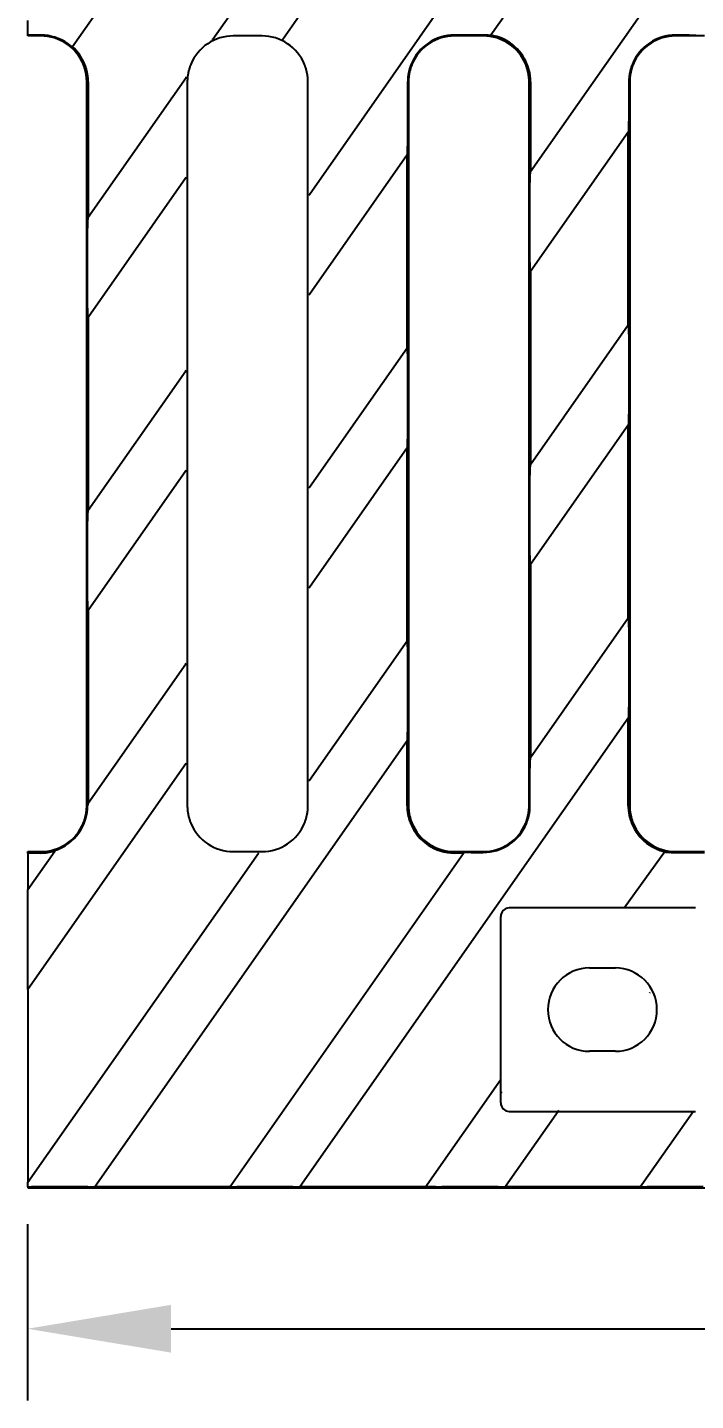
# Model space of a CAD drawing. Header units: millimetres. Extents: x 29006 to 29645, y 5570 to 5801.
# Drawn here: x 29502.1 to 29513.72, y 5716.48 to 5740.38 of the extents above; entities that cross this region are included whole.
import ezdxf

# ---------------------------------------------------------------- set-up
doc = ezdxf.new("R2010")
doc.units = ezdxf.units.MM
doc.styles.add('GOST-2.304_Type-B_italic', font='')
doc.styles.get('GOST-2.304_Type-B_italic').set_extended_font_data('GOST Common', italic=True)
doc.dimstyles.new('ISO-25', dxfattribs={"dimtxt": 2.5, "dimasz": 2.5, "dimexe": 1.25, "dimexo": 0.625, "dimtad": 1, "dimtoh": 1, "dimtxsty": 'GOST-2.304_Type-B_italic', "dimcen": 2.5, "dimadec": 0, "dimazin": 0, "dimtfac": 1, "dimtmove": 0, "dimatfit": 3, "dimfxl": 1, "dimarcsym": 0})

# ---------------------------------------------------------------- blocks, each defined once
blk = doc.blocks.new('*D20')
at = {"color": 0, "lineweight": -2, "transparency": 16777216}
for p, q in [((29502.096, 5719.552), (29502.096, 5716.482)), ((29552.103, 5719.562), (29552.103, 5716.482)), ((29504.596, 5717.732), (29549.603, 5717.732))]:
    blk.add_line(p, q, dxfattribs=at)
at = {"color": 0, "transparency": 16777216}
for points in [[(29504.596, 5718.149), (29504.596, 5717.316), (29502.096, 5717.732)], [(29549.603, 5718.149), (29549.603, 5717.316), (29552.103, 5717.732)]]:
    blk.add_solid(points, dxfattribs=at)
at = {"layer": 'Defpoints', "color": 0, "transparency": 16777216}
for p in [(29502.096, 5720.177), (29552.103, 5720.187), (29552.103, 5717.732)]:
    blk.add_point(p, dxfattribs=at)
at = {"color": 0, "transparency": 16777216, "insert": (29527.099, 5719.607), "char_height": 2.5, "attachment_point": 5, "style": 'GOST-2.304_Type-B_italic'}
blk.add_mtext('500', dxfattribs=at)

msp = doc.modelspace()

# ---------------------------------------------------------------- linework, layer by layer
at = {"color": 0}
for p, q in [((29512.553, 5743.663), (29510.163, 5740.25)), ((29508.703, 5743.264), (29506.541, 5740.177)), ((29504.853, 5742.866), (29502.88, 5740.048)), ((29505.323, 5740.181), (29506.517, 5741.885)), ((29507.002, 5737.479), (29510.037, 5741.812)), ((29510.852, 5737.877), (29513.608, 5741.812)), ((29502.103, 5740.251), (29502.103, 5740.507)), ((29502.328, 5740.251), (29502.103, 5740.251)), ((29502.103, 5740.237), (29502.103, 5740.251)), ((29502.328, 5740.237), (29502.103, 5740.237)), ((29506.178, 5740.237), (29505.678, 5740.237)), ((29510.028, 5740.251), (29509.528, 5740.251)), ((29510.028, 5740.237), (29509.528, 5740.237)), ((29510.163, 5740.25), (29510.159, 5740.243)), ((29513.613, 5740.251), (29513.378, 5740.251)), ((29513.878, 5740.237), (29513.378, 5740.237)), ((29502.88, 5740.048), (29502.876, 5740.043)), ((29505.315, 5740.169), (29505.323, 5740.181)), ((29506.541, 5740.177), (29506.537, 5740.171)), ((29503.152, 5737.08), (29504.857, 5739.515)), ((29504.857, 5739.515), (29504.865, 5739.526)), ((29503.128, 5726.837), (29503.128, 5739.437)), ((29503.152, 5739.437), (29503.152, 5737.08)), ((29504.878, 5739.437), (29504.878, 5726.837)), ((29506.978, 5726.837), (29506.978, 5739.437)), ((29508.713, 5739.437), (29508.713, 5738.354)), ((29508.728, 5739.437), (29508.728, 5726.837)), ((29510.828, 5726.837), (29510.828, 5739.437)), ((29510.852, 5739.437), (29510.852, 5737.877)), ((29512.563, 5739.437), (29512.563, 5738.752)), ((29512.578, 5739.437), (29512.578, 5726.837)), ((29512.553, 5738.563), (29510.852, 5736.134)), ((29512.56, 5738.573), (29512.553, 5738.563)), ((29512.553, 5735.206), (29512.553, 5738.563)), ((29508.703, 5738.164), (29507.002, 5735.735)), ((29508.71, 5738.174), (29508.703, 5738.164)), ((29508.703, 5734.808), (29508.703, 5738.164)), ((29510.845, 5737.867), (29510.852, 5737.877)), ((29504.853, 5737.766), (29503.152, 5735.337)), ((29504.86, 5737.776), (29504.853, 5737.766)), ((29510.842, 5736.293), (29510.842, 5737.688)), ((29506.995, 5737.469), (29507.002, 5737.479)), ((29503.142, 5735.496), (29503.142, 5736.891)), ((29503.145, 5737.07), (29503.152, 5737.08)), ((29510.852, 5736.134), (29510.845, 5736.124)), ((29510.852, 5736.134), (29510.852, 5732.777)), ((29507.002, 5735.735), (29506.995, 5735.725)), ((29503.152, 5735.337), (29503.145, 5735.327)), ((29503.152, 5735.337), (29503.152, 5731.98)), ((29512.553, 5735.206), (29512.56, 5735.216)), ((29510.852, 5732.777), (29512.553, 5735.206)), ((29512.563, 5735.047), (29512.563, 5733.652)), ((29507.002, 5732.379), (29508.703, 5734.808)), ((29508.703, 5734.808), (29508.71, 5734.818)), ((29508.713, 5734.648), (29508.713, 5733.254)), ((29503.152, 5731.98), (29504.853, 5734.409)), ((29504.853, 5734.409), (29504.86, 5734.419)), ((29512.553, 5733.463), (29510.852, 5731.034)), ((29512.56, 5733.473), (29512.553, 5733.463)), ((29512.553, 5730.106), (29512.553, 5733.463)), ((29508.703, 5733.064), (29507.002, 5730.635)), ((29508.71, 5733.074), (29508.703, 5733.064)), ((29508.703, 5729.708), (29508.703, 5733.064)), ((29504.853, 5732.666), (29503.152, 5730.237)), ((29504.86, 5732.676), (29504.853, 5732.666)), ((29510.842, 5731.193), (29510.842, 5732.588)), ((29510.845, 5732.767), (29510.852, 5732.777)), ((29506.995, 5732.369), (29507.002, 5732.379)), ((29503.145, 5731.97), (29503.152, 5731.98)), ((29503.142, 5730.396), (29503.142, 5731.791)), ((29510.852, 5731.034), (29510.845, 5731.024)), ((29510.852, 5731.034), (29510.852, 5727.677)), ((29507.002, 5730.635), (29506.995, 5730.625)), ((29503.152, 5730.237), (29503.145, 5730.227)), ((29503.152, 5730.237), (29503.152, 5726.881)), ((29510.852, 5727.677), (29512.553, 5730.106)), ((29512.553, 5730.106), (29512.56, 5730.116)), ((29508.703, 5729.708), (29508.71, 5729.718)), ((29512.563, 5729.947), (29512.563, 5728.552)), ((29507.002, 5727.279), (29508.703, 5729.708)), ((29508.713, 5729.548), (29508.713, 5728.154)), ((29503.152, 5726.881), (29504.853, 5729.309)), ((29504.853, 5729.309), (29504.86, 5729.319)), ((29512.553, 5728.363), (29506.845, 5720.211)), ((29512.56, 5728.373), (29512.553, 5728.363)), ((29512.553, 5726.837), (29512.553, 5728.363)), ((29508.703, 5727.964), (29503.274, 5720.211)), ((29508.71, 5727.974), (29508.703, 5727.964)), ((29508.703, 5726.837), (29508.703, 5727.964)), ((29504.853, 5727.566), (29502.103, 5723.638)), ((29504.86, 5727.576), (29504.853, 5727.566)), ((29510.845, 5727.667), (29510.852, 5727.677)), ((29510.842, 5726.837), (29510.842, 5727.488)), ((29506.995, 5727.269), (29507.002, 5727.279)), ((29503.145, 5726.871), (29503.152, 5726.881)), ((29502.103, 5725.381), (29502.57, 5726.048)), ((29502.103, 5726.012), (29502.103, 5726.037)), ((29502.103, 5726.037), (29502.328, 5726.037)), ((29502.103, 5726.012), (29502.103, 5725.381)), ((29502.103, 5720.282), (29506.115, 5726.012)), ((29502.328, 5726.012), (29502.103, 5726.012)), ((29502.57, 5726.048), (29502.576, 5726.058)), ((29505.624, 5720.211), (29509.686, 5726.012)), ((29505.678, 5726.037), (29506.178, 5726.037)), ((29506.115, 5726.012), (29506.12, 5726.019)), ((29509.528, 5726.037), (29510.028, 5726.037)), ((29509.686, 5726.012), (29509.528, 5726.012)), ((29509.686, 5726.012), (29509.691, 5726.019)), ((29509.816, 5726.023), (29510.028, 5726.023)), ((29512.484, 5725.057), (29513.203, 5726.056)), ((29513.263, 5726.02), (29513.267, 5726.027)), ((29513.378, 5726.037), (29513.878, 5726.037)), ((29513.387, 5726.023), (29513.878, 5726.023)), ((29502.103, 5725.207), (29502.103, 5725.381)), ((29502.103, 5723.812), (29502.103, 5725.207)), ((29511.159, 5725.057), (29510.481, 5725.057)), ((29513.724, 5725.057), (29511.159, 5725.057)), ((29510.332, 5724.908), (29510.332, 5722.133)), ((29511.878, 5724.012), (29512.328, 5724.012)), ((29511.878, 5724.012), (29512.328, 5724.012)), ((29502.103, 5723.638), (29502.103, 5723.812)), ((29502.103, 5723.638), (29502.103, 5720.282)), ((29512.927, 5723.584), (29512.92, 5723.574)), ((29512.328, 5722.562), (29511.878, 5722.562)), ((29512.328, 5722.562), (29511.878, 5722.562)), ((29509.013, 5720.187), (29510.332, 5722.066)), ((29510.332, 5722.133), (29510.332, 5721.665)), ((29510.332, 5721.835), (29510.35, 5721.86)), ((29511.33, 5721.516), (29510.416, 5720.211)), ((29510.481, 5721.516), (29513.471, 5721.516)), ((29511.342, 5721.533), (29511.33, 5721.516)), ((29512.749, 5720.187), (29513.68, 5721.516)), ((29513.471, 5721.516), (29513.724, 5721.516)), ((29502.103, 5720.201), (29502.103, 5720.282)), ((29502.103, 5720.201), (29502.103, 5720.187)), ((29502.103, 5720.187), (29552.103, 5720.187)), ((29503.145, 5720.201), (29502.168, 5720.201)), ((29503.274, 5720.211), (29503.269, 5720.204)), ((29503.274, 5720.211), (29505.624, 5720.211)), ((29505.619, 5720.204), (29505.624, 5720.211)), ((29506.716, 5720.201), (29505.739, 5720.201)), ((29506.845, 5720.211), (29506.84, 5720.204)), ((29506.845, 5720.211), (29509.195, 5720.211)), ((29509.19, 5720.204), (29509.195, 5720.211)), ((29510.287, 5720.201), (29509.31, 5720.201)), ((29510.416, 5720.211), (29510.411, 5720.204)), ((29510.416, 5720.211), (29512.766, 5720.211)), ((29512.761, 5720.204), (29512.766, 5720.211)), ((29513.858, 5720.201), (29512.881, 5720.201))]:
    msp.add_line(p, q, dxfattribs=at)
at = {"color": 0, "flags": 128}
for points in [[(29510.159, 5740.243), (29510.158, 5740.243), (29510.157, 5740.243), (29510.156, 5740.243), (29510.154, 5740.243), (29510.151, 5740.243), (29510.148, 5740.244), (29510.145, 5740.244), (29510.141, 5740.244), (29510.136, 5740.245), (29510.132, 5740.245), (29510.127, 5740.246), (29510.122, 5740.246), (29510.116, 5740.247), (29510.11, 5740.247), (29510.104, 5740.248), (29510.097, 5740.248), (29510.091, 5740.248), (29510.084, 5740.249), (29510.077, 5740.249), (29510.07, 5740.25), (29510.063, 5740.25), (29510.056, 5740.25), (29510.049, 5740.25), (29510.042, 5740.25)], [(29502.876, 5740.043), (29502.876, 5740.043), (29502.875, 5740.043), (29502.874, 5740.043), (29502.873, 5740.044), (29502.872, 5740.045), (29502.87, 5740.047), (29502.868, 5740.048), (29502.865, 5740.05), (29502.862, 5740.052), (29502.859, 5740.055), (29502.856, 5740.057), (29502.853, 5740.06), (29502.849, 5740.063), (29502.845, 5740.066), (29502.841, 5740.069), (29502.836, 5740.073), (29502.832, 5740.076), (29502.827, 5740.08), (29502.822, 5740.084), (29502.817, 5740.087), (29502.812, 5740.091), (29502.806, 5740.095), (29502.801, 5740.099), (29502.796, 5740.102)], [(29503.152, 5739.437), (29503.152, 5739.45), (29503.152, 5739.463), (29503.151, 5739.477), (29503.151, 5739.49), (29503.15, 5739.503), (29503.148, 5739.517), (29503.147, 5739.53), (29503.145, 5739.543), (29503.143, 5739.557), (29503.141, 5739.57), (29503.139, 5739.583), (29503.137, 5739.596), (29503.134, 5739.609), (29503.131, 5739.622), (29503.128, 5739.635), (29503.125, 5739.648), (29503.121, 5739.661), (29503.117, 5739.674), (29503.113, 5739.687), (29503.109, 5739.699), (29503.105, 5739.712), (29503.1, 5739.725), (29503.095, 5739.737), (29503.09, 5739.75)], [(29510.852, 5739.437), (29510.852, 5739.45), (29510.852, 5739.463), (29510.851, 5739.477), (29510.851, 5739.49), (29510.85, 5739.503), (29510.848, 5739.517), (29510.847, 5739.53), (29510.845, 5739.543), (29510.843, 5739.557), (29510.841, 5739.57), (29510.839, 5739.583), (29510.837, 5739.596), (29510.834, 5739.609), (29510.831, 5739.622), (29510.828, 5739.635), (29510.825, 5739.648), (29510.821, 5739.661), (29510.817, 5739.674), (29510.813, 5739.687), (29510.809, 5739.699), (29510.805, 5739.712), (29510.8, 5739.725), (29510.795, 5739.737), (29510.79, 5739.75)], [(29503.128, 5739.437), (29503.128, 5739.449), (29503.127, 5739.461), (29503.127, 5739.474), (29503.126, 5739.487), (29503.125, 5739.499), (29503.124, 5739.512), (29503.123, 5739.525), (29503.121, 5739.538), (29503.119, 5739.55), (29503.117, 5739.563), (29503.115, 5739.576), (29503.113, 5739.589), (29503.11, 5739.602), (29503.107, 5739.615), (29503.104, 5739.628), (29503.101, 5739.64), (29503.098, 5739.653), (29503.094, 5739.666), (29503.09, 5739.679), (29503.086, 5739.691), (29503.082, 5739.704), (29503.077, 5739.716), (29503.073, 5739.728), (29503.068, 5739.74)], [(29504.938, 5739.74), (29504.933, 5739.728), (29504.928, 5739.716), (29504.923, 5739.704), (29504.919, 5739.691), (29504.915, 5739.679), (29504.911, 5739.666), (29504.908, 5739.653), (29504.904, 5739.64), (29504.901, 5739.628), (29504.898, 5739.615), (29504.895, 5739.602), (29504.892, 5739.589), (29504.89, 5739.576), (29504.888, 5739.563), (29504.886, 5739.55), (29504.884, 5739.538), (29504.883, 5739.525), (29504.881, 5739.512), (29504.88, 5739.499), (29504.879, 5739.487), (29504.879, 5739.474), (29504.878, 5739.461), (29504.878, 5739.449), (29504.878, 5739.437)], [(29506.978, 5739.437), (29506.978, 5739.449), (29506.977, 5739.461), (29506.977, 5739.474), (29506.976, 5739.487), (29506.975, 5739.499), (29506.974, 5739.512), (29506.973, 5739.525), (29506.971, 5739.538), (29506.969, 5739.55), (29506.967, 5739.563), (29506.965, 5739.576), (29506.963, 5739.589), (29506.96, 5739.602), (29506.957, 5739.615), (29506.954, 5739.628), (29506.951, 5739.64), (29506.948, 5739.653), (29506.944, 5739.666), (29506.94, 5739.679), (29506.936, 5739.691), (29506.932, 5739.704), (29506.927, 5739.716), (29506.923, 5739.728), (29506.918, 5739.74)], [(29508.775, 5739.746), (29508.77, 5739.733), (29508.765, 5739.721), (29508.76, 5739.709), (29508.756, 5739.696), (29508.752, 5739.684), (29508.748, 5739.671), (29508.744, 5739.658), (29508.741, 5739.646), (29508.738, 5739.633), (29508.734, 5739.62), (29508.732, 5739.607), (29508.729, 5739.594), (29508.726, 5739.581), (29508.724, 5739.568), (29508.722, 5739.555), (29508.72, 5739.542), (29508.719, 5739.529), (29508.717, 5739.516), (29508.716, 5739.503), (29508.715, 5739.489), (29508.714, 5739.476), (29508.714, 5739.463), (29508.714, 5739.45), (29508.713, 5739.437)], [(29508.788, 5739.74), (29508.783, 5739.728), (29508.778, 5739.716), (29508.773, 5739.704), (29508.769, 5739.691), (29508.765, 5739.679), (29508.761, 5739.666), (29508.758, 5739.653), (29508.754, 5739.64), (29508.751, 5739.628), (29508.748, 5739.615), (29508.745, 5739.602), (29508.742, 5739.589), (29508.74, 5739.576), (29508.738, 5739.563), (29508.736, 5739.55), (29508.734, 5739.538), (29508.733, 5739.525), (29508.731, 5739.512), (29508.73, 5739.499), (29508.729, 5739.487), (29508.729, 5739.474), (29508.728, 5739.461), (29508.728, 5739.449), (29508.728, 5739.437)], [(29510.828, 5739.437), (29510.828, 5739.449), (29510.827, 5739.461), (29510.827, 5739.474), (29510.826, 5739.487), (29510.825, 5739.499), (29510.824, 5739.512), (29510.823, 5739.525), (29510.821, 5739.538), (29510.819, 5739.55), (29510.817, 5739.563), (29510.815, 5739.576), (29510.813, 5739.589), (29510.81, 5739.602), (29510.807, 5739.615), (29510.804, 5739.628), (29510.801, 5739.64), (29510.798, 5739.653), (29510.794, 5739.666), (29510.79, 5739.679), (29510.786, 5739.691), (29510.782, 5739.704), (29510.777, 5739.716), (29510.773, 5739.728), (29510.768, 5739.74)], [(29512.625, 5739.746), (29512.62, 5739.733), (29512.615, 5739.721), (29512.61, 5739.709), (29512.606, 5739.696), (29512.602, 5739.684), (29512.598, 5739.671), (29512.594, 5739.658), (29512.591, 5739.646), (29512.588, 5739.633), (29512.585, 5739.62), (29512.582, 5739.607), (29512.579, 5739.594), (29512.576, 5739.581), (29512.574, 5739.568), (29512.572, 5739.555), (29512.57, 5739.542), (29512.569, 5739.529), (29512.567, 5739.516), (29512.566, 5739.503), (29512.565, 5739.489), (29512.564, 5739.476), (29512.564, 5739.463), (29512.564, 5739.45), (29512.563, 5739.437)], [(29512.638, 5739.74), (29512.633, 5739.728), (29512.628, 5739.716), (29512.623, 5739.704), (29512.619, 5739.691), (29512.615, 5739.679), (29512.611, 5739.666), (29512.608, 5739.653), (29512.604, 5739.64), (29512.601, 5739.628), (29512.598, 5739.615), (29512.595, 5739.602), (29512.592, 5739.589), (29512.59, 5739.576), (29512.588, 5739.563), (29512.586, 5739.55), (29512.584, 5739.538), (29512.583, 5739.525), (29512.581, 5739.512), (29512.58, 5739.499), (29512.579, 5739.487), (29512.579, 5739.474), (29512.578, 5739.461), (29512.578, 5739.449), (29512.578, 5739.437)], [(29503.068, 5726.533), (29503.073, 5726.545), (29503.077, 5726.557), (29503.082, 5726.57), (29503.086, 5726.582), (29503.09, 5726.595), (29503.094, 5726.607), (29503.098, 5726.62), (29503.101, 5726.633), (29503.104, 5726.646), (29503.107, 5726.658), (29503.11, 5726.671), (29503.113, 5726.684), (29503.115, 5726.697), (29503.117, 5726.71), (29503.119, 5726.723), (29503.121, 5726.736), (29503.123, 5726.748), (29503.124, 5726.761), (29503.125, 5726.774), (29503.126, 5726.787), (29503.127, 5726.799), (29503.127, 5726.812), (29503.128, 5726.824), (29503.128, 5726.837)], [(29503.081, 5726.528), (29503.083, 5726.533), (29503.085, 5726.539), (29503.087, 5726.544), (29503.089, 5726.55), (29503.092, 5726.556), (29503.094, 5726.561), (29503.096, 5726.567), (29503.098, 5726.573), (29503.1, 5726.578), (29503.101, 5726.584), (29503.103, 5726.59), (29503.105, 5726.595), (29503.107, 5726.601), (29503.109, 5726.607), (29503.11, 5726.613), (29503.112, 5726.618), (29503.113, 5726.624), (29503.115, 5726.63), (29503.117, 5726.636), (29503.118, 5726.642), (29503.119, 5726.647), (29503.121, 5726.653), (29503.122, 5726.659), (29503.123, 5726.665)], [(29503.123, 5726.665), (29503.125, 5726.674), (29503.127, 5726.683), (29503.129, 5726.691), (29503.13, 5726.7), (29503.132, 5726.708), (29503.133, 5726.717), (29503.134, 5726.725), (29503.135, 5726.734), (29503.136, 5726.742), (29503.137, 5726.749), (29503.138, 5726.757), (29503.139, 5726.764), (29503.14, 5726.771), (29503.14, 5726.778), (29503.141, 5726.785), (29503.141, 5726.791), (29503.142, 5726.797), (29503.142, 5726.803), (29503.142, 5726.809), (29503.143, 5726.815), (29503.143, 5726.821), (29503.143, 5726.826), (29503.143, 5726.831), (29503.143, 5726.837)], [(29504.878, 5726.837), (29504.878, 5726.824), (29504.878, 5726.812), (29504.879, 5726.799), (29504.879, 5726.787), (29504.88, 5726.774), (29504.881, 5726.761), (29504.883, 5726.748), (29504.884, 5726.736), (29504.886, 5726.723), (29504.888, 5726.71), (29504.89, 5726.697), (29504.892, 5726.684), (29504.895, 5726.671), (29504.898, 5726.658), (29504.901, 5726.646), (29504.904, 5726.633), (29504.908, 5726.62), (29504.911, 5726.607), (29504.915, 5726.595), (29504.919, 5726.582), (29504.923, 5726.57), (29504.928, 5726.557), (29504.933, 5726.545), (29504.938, 5726.533)], [(29506.918, 5726.533), (29506.923, 5726.545), (29506.927, 5726.557), (29506.932, 5726.57), (29506.936, 5726.582), (29506.94, 5726.595), (29506.944, 5726.607), (29506.948, 5726.62), (29506.951, 5726.633), (29506.954, 5726.646), (29506.957, 5726.658), (29506.96, 5726.671), (29506.963, 5726.684), (29506.965, 5726.697), (29506.967, 5726.71), (29506.969, 5726.723), (29506.971, 5726.736), (29506.973, 5726.748), (29506.974, 5726.761), (29506.975, 5726.774), (29506.976, 5726.787), (29506.977, 5726.799), (29506.977, 5726.812), (29506.978, 5726.824), (29506.978, 5726.837)], [(29508.703, 5726.837), (29508.703, 5726.823), (29508.703, 5726.81), (29508.704, 5726.796), (29508.705, 5726.783), (29508.706, 5726.77), (29508.707, 5726.756), (29508.708, 5726.743), (29508.71, 5726.73), (29508.712, 5726.717), (29508.714, 5726.703), (29508.716, 5726.69), (29508.719, 5726.677), (29508.721, 5726.664), (29508.724, 5726.651), (29508.727, 5726.638), (29508.731, 5726.625), (29508.734, 5726.612), (29508.738, 5726.599), (29508.742, 5726.586), (29508.746, 5726.574), (29508.751, 5726.561), (29508.755, 5726.549), (29508.76, 5726.536), (29508.765, 5726.524)], [(29508.728, 5726.837), (29508.728, 5726.824), (29508.728, 5726.812), (29508.729, 5726.799), (29508.729, 5726.787), (29508.73, 5726.774), (29508.731, 5726.761), (29508.733, 5726.748), (29508.734, 5726.736), (29508.736, 5726.723), (29508.738, 5726.71), (29508.74, 5726.697), (29508.742, 5726.684), (29508.745, 5726.671), (29508.748, 5726.658), (29508.751, 5726.646), (29508.754, 5726.633), (29508.758, 5726.62), (29508.761, 5726.607), (29508.765, 5726.595), (29508.769, 5726.582), (29508.773, 5726.57), (29508.778, 5726.557), (29508.783, 5726.545), (29508.788, 5726.533)], [(29510.768, 5726.533), (29510.773, 5726.545), (29510.777, 5726.557), (29510.782, 5726.57), (29510.786, 5726.582), (29510.79, 5726.595), (29510.794, 5726.607), (29510.798, 5726.62), (29510.801, 5726.633), (29510.804, 5726.646), (29510.807, 5726.658), (29510.81, 5726.671), (29510.813, 5726.684), (29510.815, 5726.697), (29510.817, 5726.71), (29510.819, 5726.723), (29510.821, 5726.736), (29510.823, 5726.748), (29510.824, 5726.761), (29510.825, 5726.774), (29510.826, 5726.787), (29510.827, 5726.799), (29510.827, 5726.812), (29510.828, 5726.824), (29510.828, 5726.837)], [(29510.781, 5726.528), (29510.786, 5726.54), (29510.79, 5726.552), (29510.795, 5726.565), (29510.799, 5726.577), (29510.803, 5726.59), (29510.807, 5726.602), (29510.811, 5726.615), (29510.814, 5726.628), (29510.818, 5726.64), (29510.821, 5726.653), (29510.824, 5726.666), (29510.826, 5726.679), (29510.829, 5726.692), (29510.831, 5726.705), (29510.833, 5726.718), (29510.835, 5726.731), (29510.837, 5726.744), (29510.838, 5726.757), (29510.839, 5726.771), (29510.84, 5726.784), (29510.841, 5726.797), (29510.841, 5726.81), (29510.842, 5726.823), (29510.842, 5726.837)], [(29512.553, 5726.837), (29512.553, 5726.823), (29512.553, 5726.81), (29512.554, 5726.796), (29512.555, 5726.783), (29512.556, 5726.77), (29512.557, 5726.756), (29512.558, 5726.743), (29512.56, 5726.73), (29512.562, 5726.717), (29512.564, 5726.703), (29512.566, 5726.69), (29512.569, 5726.677), (29512.571, 5726.664), (29512.574, 5726.651), (29512.577, 5726.638), (29512.581, 5726.625), (29512.584, 5726.612), (29512.588, 5726.599), (29512.592, 5726.586), (29512.596, 5726.574), (29512.601, 5726.561), (29512.605, 5726.549), (29512.61, 5726.536), (29512.615, 5726.524)], [(29512.578, 5726.837), (29512.578, 5726.824), (29512.578, 5726.812), (29512.579, 5726.799), (29512.579, 5726.787), (29512.58, 5726.774), (29512.581, 5726.761), (29512.583, 5726.748), (29512.584, 5726.736), (29512.586, 5726.723), (29512.588, 5726.71), (29512.59, 5726.697), (29512.592, 5726.684), (29512.595, 5726.671), (29512.598, 5726.658), (29512.601, 5726.646), (29512.604, 5726.633), (29512.608, 5726.62), (29512.611, 5726.607), (29512.615, 5726.595), (29512.619, 5726.582), (29512.623, 5726.57), (29512.628, 5726.557), (29512.633, 5726.545), (29512.638, 5726.533)], [(29502.576, 5726.058), (29502.577, 5726.058), (29502.579, 5726.059), (29502.582, 5726.061), (29502.586, 5726.062), (29502.591, 5726.064), (29502.596, 5726.066), (29502.602, 5726.069), (29502.609, 5726.071), (29502.616, 5726.074), (29502.623, 5726.077), (29502.63, 5726.08), (29502.638, 5726.083), (29502.646, 5726.087), (29502.654, 5726.09), (29502.663, 5726.095), (29502.673, 5726.099), (29502.683, 5726.104), (29502.693, 5726.109), (29502.704, 5726.115), (29502.715, 5726.12), (29502.726, 5726.127), (29502.738, 5726.133), (29502.749, 5726.14), (29502.761, 5726.148)], [(29513.267, 5726.027), (29513.268, 5726.027), (29513.269, 5726.027), (29513.27, 5726.027), (29513.272, 5726.027), (29513.274, 5726.027), (29513.277, 5726.027), (29513.281, 5726.027), (29513.284, 5726.026), (29513.288, 5726.026), (29513.293, 5726.026), (29513.297, 5726.025), (29513.302, 5726.025), (29513.307, 5726.025), (29513.313, 5726.024), (29513.319, 5726.024), (29513.325, 5726.024), (29513.331, 5726.024), (29513.337, 5726.023), (29513.344, 5726.023), (29513.351, 5726.023), (29513.357, 5726.023), (29513.364, 5726.023), (29513.371, 5726.023), (29513.378, 5726.023)]]:
    msp.add_lwpolyline(points, dxfattribs=at)
at = {"color": 0}
for centre, radius, start, end in [((29502.328, 5739.437), 0.814, 54.8732, 90), ((29502.328, 5739.437), 0.8, 22.3097, 90), ((29505.678, 5739.437), 0.8, 90, 157.6903), ((29506.178, 5739.437), 0.8, 22.3097, 90), ((29509.528, 5739.437), 0.814, 90, 157.6903), ((29509.528, 5739.437), 0.8, 90, 157.6903), ((29510.028, 5739.437), 0.814, 89.0102, 90), ((29510.028, 5739.437), 0.8, 22.3097, 90), ((29510.028, 5739.437), 0.824, 22.3097, 80.5271), ((29513.378, 5739.437), 0.814, 90, 157.6903), ((29513.378, 5739.437), 0.8, 90, 157.6903), ((29502.328, 5739.437), 0.824, 22.3097, 47.9071), ((29502.328, 5726.837), 0.8, 270, 337.6903), ((29502.328, 5726.837), 0.814, 302.1904, 337.6903), ((29505.678, 5726.837), 0.8, 202.3097, 270), ((29506.178, 5726.837), 0.8, 270, 337.6903), ((29509.528, 5726.837), 0.824, 202.3097, 270), ((29509.528, 5726.837), 0.8, 202.3097, 270), ((29510.028, 5726.837), 0.8, 270, 337.6903), ((29510.028, 5726.837), 0.814, 270, 337.6903), ((29513.378, 5726.837), 0.824, 202.3097, 261.9977), ((29513.378, 5726.837), 0.8, 202.3097, 270), ((29502.328, 5726.837), 0.824, 270, 287.0727), ((29511.878, 5723.287), 0.725, 90, 270), ((29511.878, 5723.287), 0.725, 90, 270), ((29512.328, 5723.287), 0.725, 270, 90), ((29512.328, 5723.287), 0.725, 270, 90)]:
    msp.add_arc(centre, radius, start, end, dxfattribs=at)
for centre, major_axis, ratio, start_param, end_param in [((29513.615, 5740.254), (-0.122, 0), 0.028594, 1.550753, 3.121549), ((29512.56, 5738.747), (0, 0.174), 0.020013, 3.170202, 4.740998), ((29508.71, 5738.349), (0, 0.174), 0.020013, 3.170202, 4.740998), ((29510.845, 5737.693), (0, 0.174), 0.020013, 0.028609, 1.599405), ((29503.145, 5736.896), (0, 0.174), 0.020013, 0.028609, 1.599405), ((29510.845, 5736.298), (0, 0.174), 0.020013, 1.599405, 3.170202), ((29503.145, 5735.501), (0, 0.174), 0.020013, 1.599405, 3.170202), ((29512.56, 5735.042), (0, -0.174), 0.020013, 1.599405, 3.170202), ((29508.71, 5734.643), (0, -0.174), 0.020013, 1.599405, 3.170202), ((29512.56, 5733.647), (0, 0.174), 0.020013, 3.170202, 4.740998), ((29508.71, 5733.249), (0, 0.174), 0.020013, 3.170202, 4.740998), ((29510.845, 5732.593), (0, 0.174), 0.020013, 0.028609, 1.599405), ((29503.145, 5731.796), (0, 0.174), 0.020013, 0.028609, 1.599405), ((29510.845, 5731.198), (0, 0.174), 0.020013, 1.599405, 3.170202), ((29503.145, 5730.401), (0, 0.174), 0.020013, 1.599405, 3.170202), ((29512.56, 5729.942), (0, -0.174), 0.020013, 1.599405, 3.170202), ((29508.71, 5729.543), (0, -0.174), 0.020013, 1.599405, 3.170202), ((29512.56, 5728.547), (0, 0.174), 0.020013, 3.170202, 4.740998), ((29508.71, 5728.149), (0, 0.174), 0.020013, 3.170202, 4.740998), ((29510.845, 5727.493), (0, 0.174), 0.020013, 0.028609, 1.599405), ((29503.145, 5726.696), (0, 0.174), 0.020013, 0.028609, 0.635393), ((29509.813, 5726.019), (-0.122, 0), 0.028594, 4.692346, 6.263142), ((29513.384, 5726.019), (-0.122, 0), 0.028594, 4.692346, 4.766231), ((29510.483, 5724.907), (-0.107, 0.107), 0.992433, 5.501585, 7.064785), ((29510.483, 5721.667), (-0.107, -0.107), 0.992433, 5.501585, 7.064785), ((29502.17, 5720.204), (0.122, 0), 0.028594, 4.123575, 4.692346), ((29503.147, 5720.204), (-0.122, 0), 0.028594, 1.550753, 3.121549), ((29505.741, 5720.204), (0.122, 0), 0.028594, 3.121549, 4.692346), ((29506.718, 5720.204), (-0.122, 0), 0.028594, 1.550753, 3.121549), ((29509.312, 5720.204), (0.122, 0), 0.028594, 3.121549, 4.692346), ((29510.289, 5720.204), (-0.122, 0), 0.028594, 1.550753, 3.121549), ((29512.883, 5720.204), (0.122, 0), 0.028594, 3.121549, 4.692346)]:
    msp.add_ellipse(centre, major_axis=major_axis, ratio=ratio, start_param=start_param, end_param=end_param, dxfattribs=at)

# ---------------------------------------------------------------- dimensions: what is measured, and where the dimension line sits
dim = msp.add_linear_dim(base=(29552.103, 5717.732), p1=(29502.096, 5720.177), p2=(29552.103, 5720.187), text='500', dimstyle='ISO-25', dxfattribs=at)
dim.commit()
dim.dimension.update_dxf_attribs({"geometry": '*D20', "text_midpoint": (29527.099, 5719.607)})

doc.saveas('drawing.dxf')
